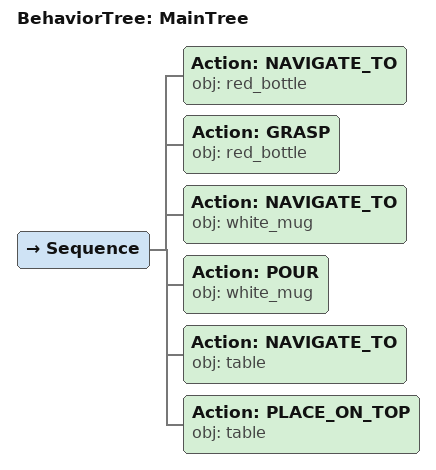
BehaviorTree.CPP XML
<root main_tree_to_execute="MainTree">
  <BehaviorTree ID="MainTree">
    <Sequence>
      <!-- Navigate to red_bottle -->
      <Action ID="NAVIGATE_TO" obj="red_bottle"/>
      <!-- Grasp red_bottle -->
      <Action ID="GRASP" obj="red_bottle"/>
      <!-- Navigate to white_mug -->
      <Action ID="NAVIGATE_TO" obj="white_mug"/>
      <!-- Pour into white_mug -->
      <Action ID="POUR" obj="white_mug"/>
      <!-- Navigate to table -->
      <Action ID="NAVIGATE_TO" obj="table"/>
      <!-- Place on table -->
      <Action ID="PLACE_ON_TOP" obj="table"/>
    </Sequence>
  </BehaviorTree>
</root>
